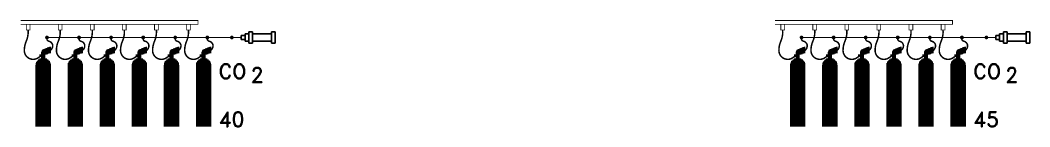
# Model space of a CAD drawing. Header units: millimetres. Extents: x -3 to 2253, y -3 to 1300.
# Drawn here: x 688 to 821.8, y 97.9 to 112 of the extents above; entities that cross this region are included whole.
import ezdxf

# ---------------------------------------------------------------- set-up
doc = ezdxf.new("R2010")
doc.units = ezdxf.units.MM
for name, color, linetype in [('ROOD', 1, 'Continuous'), ('TXT', 7, 'Continuous'), ('VEILIG', 7, 'Continuous')]:
    doc.layers.add(name, color=color, linetype=linetype)
doc.styles.add('ROMAND', font='romand')

# ---------------------------------------------------------------- blocks, each defined once
blk = doc.blocks.new('*X108')
at = {"color": 0}
for p, q in [((9.69, 96.38), (10, 96.38)), ((9.84, 96.44), (10, 96.44)), ((8.75, 95.69), (9.81, 95.69)), ((8.75, 95.62), (9.62, 95.62)), ((8.75, 95.56), (9.44, 95.56)), ((8.75, 95.5), (9.25, 95.5)), ((8.75, 95.44), (9.25, 95.44)), ((8.75, 95.38), (9.25, 95.38)), ((8.75, 95.31), (9.25, 95.31)), ((8.75, 95.25), (9.25, 95.25)), ((8.75, 95.19), (9.25, 95.19)), ((8.75, 95.12), (9.25, 95.12)), ((8.75, 95.06), (9.25, 95.06)), ((8.75, 95), (9, 95)), ((8.76, 95.75), (10, 95.75)), ((8.77, 95.81), (10, 95.81)), ((8.8, 95.88), (10, 95.88)), ((8.83, 95.94), (10, 95.94)), ((8.88, 96), (10, 96)), ((8.95, 96.06), (10, 96.06)), ((9, 95), (9.25, 95)), ((9.06, 96.12), (10, 96.12)), ((9.22, 96.19), (10, 96.19)), ((9.38, 96.25), (10, 96.25)), ((9.53, 96.31), (10, 96.31))]:
    blk.add_line(p, q, dxfattribs=at)
blk = doc.blocks.new('*X109')
at = {"color": 0}
for p, q in [((8, 94), (10, 94)), ((8, 93.88), (10, 93.88)), ((8, 93.75), (10, 93.75)), ((8.01, 94.12), (9.99, 94.12)), ((8.03, 94.25), (9.97, 94.25)), ((8.08, 94.38), (9.92, 94.38)), ((8.14, 94.5), (9.86, 94.5)), ((8.23, 94.62), (9.77, 94.62)), ((8.35, 94.75), (9.65, 94.75)), ((8.53, 94.88), (9.47, 94.88)), ((8, 93.62), (10, 93.62)), ((8, 93.5), (10, 93.5)), ((8, 93.38), (10, 93.38)), ((8, 93.25), (10, 93.25)), ((8, 93.12), (10, 93.12)), ((8, 93), (10, 93)), ((8, 92.88), (10, 92.88)), ((8, 92.75), (10, 92.75)), ((8, 92.62), (10, 92.62)), ((8, 92.5), (10, 92.5)), ((8, 92.38), (10, 92.38)), ((8, 92.25), (10, 92.25)), ((8, 92.12), (10, 92.12)), ((8, 92), (10, 92)), ((8, 91.88), (10, 91.88)), ((8, 91.75), (10, 91.75)), ((8, 91.62), (10, 91.62)), ((8, 91.5), (10, 91.5)), ((8, 91.38), (10, 91.38)), ((8, 91.25), (10, 91.25)), ((8, 91.12), (10, 91.12)), ((8, 91), (10, 91)), ((8, 90.88), (10, 90.88)), ((8, 90.75), (10, 90.75)), ((8, 90.62), (10, 90.62)), ((8, 90.5), (10, 90.5)), ((8, 90.38), (10, 90.38)), ((8, 90.25), (10, 90.25)), ((8, 90.12), (10, 90.12)), ((8, 90), (10, 90)), ((8, 89.88), (10, 89.88)), ((8, 89.75), (10, 89.75)), ((8, 89.62), (10, 89.62)), ((8, 89.5), (10, 89.5)), ((8, 89.38), (10, 89.38)), ((8, 89.25), (10, 89.25)), ((8, 89.12), (10, 89.12)), ((8, 89), (10, 89)), ((8, 88.88), (10, 88.88)), ((8, 88.75), (10, 88.75)), ((8, 88.62), (10, 88.62)), ((8, 88.5), (10, 88.5)), ((8, 88.38), (10, 88.38)), ((8, 88.25), (10, 88.25)), ((8, 88.12), (10, 88.12)), ((8, 88), (10, 88)), ((8, 87.88), (10, 87.88)), ((8, 87.75), (10, 87.75)), ((8, 87.62), (10, 87.62)), ((8, 87.5), (10, 87.5)), ((8, 87.38), (10, 87.38)), ((8, 87.25), (10, 87.25)), ((8, 87.12), (10, 87.12)), ((8, 87), (10, 87)), ((8, 86.88), (10, 86.88)), ((8, 86.75), (10, 86.75)), ((8, 86.62), (10, 86.62)), ((8, 86.5), (10, 86.5)), ((8, 86.38), (10, 86.38)), ((8, 86.25), (10, 86.25)), ((8, 86.12), (10, 86.12)), ((8, 86), (10, 86))]:
    blk.add_line(p, q, dxfattribs=at)
blk = doc.blocks.new('0401')
at = {"layer": 'VEILIG'}
for p, q in [((13.25, 5.5), (13.75, 5.5)), ((13.25, 4), (13.25, 5.5)), ((13.75, 5.5), (13.75, 4)), ((16.75, 5.5), (16.25, 5.5)), ((16.25, 5.5), (16.25, 4)), ((16.75, 4), (16.75, 5.5)), ((12.25, 5), (12.75, 5)), ((12.25, 4.5), (12.25, 5)), ((12.75, 4.5), (12.25, 4.5)), ((12.75, 5.25), (13.25, 5.25)), ((12.75, 5.25), (12.75, 4.25)), ((12.75, 4.25), (13.25, 4.25)), ((13.75, 5.25), (16.25, 5.25)), ((16.25, 4.25), (13.75, 4.25)), ((13.75, 4), (13.25, 4)), ((16.25, 4), (16.75, 4))]:
    blk.add_line(p, q, dxfattribs=at)
for points, const_width in [([(-17, 6.5), (6.5, 6.5), (6.5, 7), (-17, 7)], 0.1), ([(-16.25, 6.5), (-16.25, 5.75), (-15.75, 5.75), (-15.75, 6.5)], 0.1), ([(-12, 6.5), (-12, 5.75), (-11.5, 5.75), (-11.5, 6.5)], 0.1), ([(-7.75, 6.5), (-7.75, 5.75), (-7.25, 5.75), (-7.25, 6.5)], 0.1), ([(-3.5, 6.5), (-3.5, 5.75), (-3, 5.75), (-3, 6.5)], 0.1), ([(0.75, 6.5), (0.75, 5.75), (1.25, 5.75), (1.25, 6.5)], 0.1), ([(5, 6.5), (5, 5.75), (5.5, 5.75), (5.5, 6.5)], 0.1), ([(-13.5, 4.75), (12.25, 4.75)], 0.1), ([(-15, -6.25), (-13, -6.25)], 0.02), ([(-10.75, -6.25), (-8.75, -6.25)], 0.02), ([(-6.5, -6.25), (-4.5, -6.25)], 0.02), ([(-2.25, -6.25), (-0.25, -6.25)], 0.02), ([(2, -6.25), (4, -6.25)], 0.02), ([(6.25, -6.25), (8.25, -6.25)], 0.02)]:
    blk.add_lwpolyline(points, dxfattribs=dict(at, const_width=const_width))
at = {"layer": 'VEILIG', "const_width": 0.2}
for points in [[(-14.19, 2.36, 0.009083), (-14.75, 2, -0.570117), (-16.5, 3, -0.106769), (-16.25, 4.25, 0.123106), (-16, 5.75)], [(-9.94, 2.36, 0.009083), (-10.5, 2, -0.570117), (-12.25, 3, -0.106769), (-12, 4.25, 0.123106), (-11.75, 5.75)], [(-5.69, 2.36, 0.009083), (-6.25, 2, -0.570117), (-8, 3, -0.106769), (-7.75, 4.25, 0.123106), (-7.5, 5.75)], [(-1.44, 2.36, 0.009083), (-2, 2, -0.570117), (-3.75, 3, -0.106769), (-3.5, 4.25, 0.123106), (-3.25, 5.75)], [(2.81, 2.36, 0.009083), (2.25, 2, -0.570117), (0.5, 3, -0.106769), (0.75, 4.25, 0.123106), (1, 5.75)], [(7.06, 2.36, 0.009083), (6.5, 2, -0.570117), (4.75, 3, -0.106769), (5, 4.25, 0.123106), (5.25, 5.75)], [(-13.5, 4.75, 0.117219), (-13.5, 4.5, 0.283242), (-13.25, 4.25, -0.283242), (-12.75, 3.75, -0.268286), (-13.07, 3.02, 0.026767)], [(-9.25, 4.75, 0.117219), (-9.25, 4.5, 0.283242), (-9, 4.25, -0.283242), (-8.5, 3.75, -0.268286), (-8.82, 3.02, 0.026767)], [(-5, 4.75, 0.117219), (-5, 4.5, 0.283242), (-4.75, 4.25, -0.283242), (-4.25, 3.75, -0.268286), (-4.57, 3.02, 0.026767)], [(-0.75, 4.75, 0.117219), (-0.75, 4.5, 0.283242), (-0.5, 4.25, -0.283242), (0, 3.75, -0.268286), (-0.32, 3.02, 0.026767)], [(3.5, 4.75, 0.117219), (3.5, 4.5, 0.283242), (3.75, 4.25, -0.283242), (4.25, 3.75, -0.268286), (3.93, 3.02, 0.026767)], [(7.75, 4.75, 0.117219), (7.75, 4.5, 0.283242), (8, 4.25, -0.283242), (8.5, 3.75, -0.268286), (8.18, 3.02, 0.026767)]]:
    blk.add_lwpolyline(points, format="xyb", dxfattribs=at)
at = {"layer": 'VEILIG'}
for points, const_width in [([(-13.62, 4.75, 1), (-13.38, 4.75, 1)], 0.25), ([(-9.38, 4.75, 1), (-9.12, 4.75, 1)], 0.25), ([(-5.12, 4.75, 1), (-4.88, 4.75, 1)], 0.25), ([(-0.88, 4.75, 1), (-0.62, 4.75, 1)], 0.25), ([(3.38, 4.75, 1), (3.62, 4.75, 1)], 0.25), ([(7.62, 4.75, 1), (7.88, 4.75, 1)], 0.25), ([(10.88, 4.75, 1), (11.12, 4.75, 1)], 0.25), ([(-13.94, 3.13), (-13, 3.5), (-13, 2.75), (-13.75, 2.5), (-13.75, 1.97, 0.127017), (-14.25, 1.97), (-14.25, 2.66, -0.306678)], 0.02), ([(-9.69, 3.13), (-8.75, 3.5), (-8.75, 2.75), (-9.5, 2.5), (-9.5, 1.97, 0.127017), (-10, 1.97), (-10, 2.66, -0.306678)], 0.02), ([(-5.44, 3.13), (-4.5, 3.5), (-4.5, 2.75), (-5.25, 2.5), (-5.25, 1.97, 0.127017), (-5.75, 1.97), (-5.75, 2.66, -0.306678)], 0.02), ([(-1.19, 3.13), (-0.25, 3.5), (-0.25, 2.75), (-1, 2.5), (-1, 1.97, 0.127017), (-1.5, 1.97), (-1.5, 2.66, -0.306678)], 0.02), ([(3.06, 3.13), (4, 3.5), (4, 2.75), (3.25, 2.5), (3.25, 1.97, 0.127017), (2.75, 1.97), (2.75, 2.66, -0.306678)], 0.02), ([(7.31, 3.13), (8.25, 3.5), (8.25, 2.75), (7.5, 2.5), (7.5, 1.97, 0.127017), (7, 1.97), (7, 2.66, -0.306678)], 0.02), ([(-13, -7), (-13, 0.99, 1), (-15, 0.99), (-15, -7)], 0.02), ([(-8.75, -7), (-8.75, 0.99, 1), (-10.75, 0.99), (-10.75, -7)], 0.02), ([(-4.5, -7), (-4.5, 0.99, 1), (-6.5, 0.99), (-6.5, -7)], 0.02), ([(-0.25, -7), (-0.25, 0.99, 1), (-2.25, 0.99), (-2.25, -7)], 0.02), ([(4, -7), (4, 0.99, 1), (2, 0.99), (2, -7)], 0.02), ([(8.25, -7), (8.25, 0.99, 1), (6.25, 0.99), (6.25, -7)], 0.02)]:
    blk.add_lwpolyline(points, format="xyb", close=True, dxfattribs=dict(at, const_width=const_width))
for points in [[(-14.25, 2.5), (-14.25, 2.25), (-14.5, 2.5), (-14.5, 2.25)], [(-10, 2.5), (-10, 2.25), (-10.25, 2.5), (-10.25, 2.25)], [(-5.75, 2.5), (-5.75, 2.25), (-6, 2.5), (-6, 2.25)], [(-1.5, 2.5), (-1.5, 2.25), (-1.75, 2.5), (-1.75, 2.25)], [(2.75, 2.5), (2.75, 2.25), (2.5, 2.5), (2.5, 2.25)], [(7, 2.5), (7, 2.25), (6.75, 2.5), (6.75, 2.25)]]:
    blk.add_solid(points, dxfattribs=at)
at = {"layer": 'ROOD'}
for p in [(-23, -93), (-18.75, -93), (-14.5, -93), (-10.25, -93), (-6, -93), (-1.75, -93)]:
    blk.add_blockref('*X109', p, dxfattribs=at)
at = {"layer": 'VEILIG'}
for p in [(-23, -93), (-18.75, -93), (-14.5, -93), (-10.25, -93), (-6, -93), (-1.75, -93)]:
    blk.add_blockref('*X108', p, dxfattribs=at)
at = {"layer": 'TXT', "style": 'ROMAND'}
for s, p in [('CO', (9.25, -0.75)), ('2', (13.5, -1.25)), ('40', (9.25, -7.12))]:
    blk.add_text(s, height=2, dxfattribs=at).set_placement(p)
blk = doc.blocks.new('*X112')
at = {"color": 0}
for p, q in [((8, 94), (10, 94)), ((8, 93.88), (10, 93.88)), ((8, 93.75), (10, 93.75)), ((8.01, 94.12), (9.99, 94.12)), ((8.03, 94.25), (9.97, 94.25)), ((8.08, 94.38), (9.92, 94.38)), ((8.14, 94.5), (9.86, 94.5)), ((8.23, 94.62), (9.77, 94.62)), ((8.35, 94.75), (9.65, 94.75)), ((8.53, 94.88), (9.47, 94.88)), ((8, 93.62), (10, 93.62)), ((8, 93.5), (10, 93.5)), ((8, 93.38), (10, 93.38)), ((8, 93.25), (10, 93.25)), ((8, 93.12), (10, 93.12)), ((8, 93), (10, 93)), ((8, 92.88), (10, 92.88)), ((8, 92.75), (10, 92.75)), ((8, 92.62), (10, 92.62)), ((8, 92.5), (10, 92.5)), ((8, 92.38), (10, 92.38)), ((8, 92.25), (10, 92.25)), ((8, 92.12), (10, 92.12)), ((8, 92), (10, 92)), ((8, 91.88), (10, 91.88)), ((8, 91.75), (10, 91.75)), ((8, 91.62), (10, 91.62)), ((8, 91.5), (10, 91.5)), ((8, 91.38), (10, 91.38)), ((8, 91.25), (10, 91.25)), ((8, 91.12), (10, 91.12)), ((8, 91), (10, 91)), ((8, 90.88), (10, 90.88)), ((8, 90.75), (10, 90.75)), ((8, 90.62), (10, 90.62)), ((8, 90.5), (10, 90.5)), ((8, 90.38), (10, 90.38)), ((8, 90.25), (10, 90.25)), ((8, 90.12), (10, 90.12)), ((8, 90), (10, 90)), ((8, 89.88), (10, 89.88)), ((8, 89.75), (10, 89.75)), ((8, 89.62), (10, 89.62)), ((8, 89.5), (10, 89.5)), ((8, 89.38), (10, 89.38)), ((8, 89.25), (10, 89.25)), ((8, 89.12), (10, 89.12)), ((8, 89), (10, 89)), ((8, 88.88), (10, 88.88)), ((8, 88.75), (10, 88.75)), ((8, 88.62), (10, 88.62)), ((8, 88.5), (10, 88.5)), ((8, 88.38), (10, 88.38)), ((8, 88.25), (10, 88.25)), ((8, 88.12), (10, 88.12)), ((8, 88), (10, 88)), ((8, 87.88), (10, 87.88)), ((8, 87.75), (10, 87.75)), ((8, 87.62), (10, 87.62)), ((8, 87.5), (10, 87.5)), ((8, 87.38), (10, 87.38)), ((8, 87.25), (10, 87.25)), ((8, 87.12), (10, 87.12)), ((8, 87), (10, 87)), ((8, 86.88), (10, 86.88)), ((8, 86.75), (10, 86.75)), ((8, 86.62), (10, 86.62)), ((8, 86.5), (10, 86.5)), ((8, 86.38), (10, 86.38)), ((8, 86.25), (10, 86.25)), ((8, 86.12), (10, 86.12)), ((8, 86), (10, 86))]:
    blk.add_line(p, q, dxfattribs=at)
blk = doc.blocks.new('*X111')
at = {"color": 0}
for p, q in [((9.69, 96.38), (10, 96.38)), ((9.84, 96.44), (10, 96.44)), ((8.75, 95.69), (9.81, 95.69)), ((8.75, 95.62), (9.62, 95.62)), ((8.75, 95.56), (9.44, 95.56)), ((8.75, 95.5), (9.25, 95.5)), ((8.75, 95.44), (9.25, 95.44)), ((8.75, 95.38), (9.25, 95.38)), ((8.75, 95.31), (9.25, 95.31)), ((8.75, 95.25), (9.25, 95.25)), ((8.75, 95.19), (9.25, 95.19)), ((8.75, 95.12), (9.25, 95.12)), ((8.75, 95.06), (9.25, 95.06)), ((8.75, 95), (9, 95)), ((8.76, 95.75), (10, 95.75)), ((8.77, 95.81), (10, 95.81)), ((8.8, 95.88), (10, 95.88)), ((8.83, 95.94), (10, 95.94)), ((8.88, 96), (10, 96)), ((8.95, 96.06), (10, 96.06)), ((9, 95), (9.25, 95)), ((9.06, 96.12), (10, 96.12)), ((9.22, 96.19), (10, 96.19)), ((9.38, 96.25), (10, 96.25)), ((9.53, 96.31), (10, 96.31))]:
    blk.add_line(p, q, dxfattribs=at)
blk = doc.blocks.new('0402')
at = {"layer": 'VEILIG'}
for p, q in [((13.25, 4), (13.25, 5.5)), ((13.25, 5.5), (13.75, 5.5)), ((13.75, 5.5), (13.75, 4)), ((16.25, 5.5), (16.25, 4)), ((16.75, 5.5), (16.25, 5.5)), ((16.75, 4), (16.75, 5.5)), ((12.25, 4.5), (12.25, 5)), ((12.25, 5), (12.75, 5)), ((12.75, 4.5), (12.25, 4.5)), ((12.75, 5.25), (12.75, 4.25)), ((12.75, 5.25), (13.25, 5.25)), ((12.75, 4.25), (13.25, 4.25)), ((13.75, 5.25), (16.25, 5.25)), ((16.25, 4.25), (13.75, 4.25)), ((13.75, 4), (13.25, 4)), ((16.25, 4), (16.75, 4))]:
    blk.add_line(p, q, dxfattribs=at)
for points, const_width in [([(-17, 6.5), (6.5, 6.5), (6.5, 7), (-17, 7)], 0.1), ([(-16.25, 6.5), (-16.25, 5.75), (-15.75, 5.75), (-15.75, 6.5)], 0.1), ([(-12, 6.5), (-12, 5.75), (-11.5, 5.75), (-11.5, 6.5)], 0.1), ([(-7.75, 6.5), (-7.75, 5.75), (-7.25, 5.75), (-7.25, 6.5)], 0.1), ([(-3.5, 6.5), (-3.5, 5.75), (-3, 5.75), (-3, 6.5)], 0.1), ([(0.75, 6.5), (0.75, 5.75), (1.25, 5.75), (1.25, 6.5)], 0.1), ([(5, 6.5), (5, 5.75), (5.5, 5.75), (5.5, 6.5)], 0.1), ([(-13.5, 4.75), (12.25, 4.75)], 0.1), ([(-15, -6.25), (-13, -6.25)], 0.02), ([(-10.75, -6.25), (-8.75, -6.25)], 0.02), ([(-6.5, -6.25), (-4.5, -6.25)], 0.02), ([(-2.25, -6.25), (-0.25, -6.25)], 0.02), ([(2, -6.25), (4, -6.25)], 0.02), ([(6.25, -6.25), (8.25, -6.25)], 0.02)]:
    blk.add_lwpolyline(points, dxfattribs=dict(at, const_width=const_width))
at = {"layer": 'VEILIG', "const_width": 0.2}
for points in [[(-14.19, 2.36, 0.009083), (-14.75, 2, -0.570117), (-16.5, 3, -0.106769), (-16.25, 4.25, 0.123106), (-16, 5.75)], [(-9.94, 2.36, 0.009083), (-10.5, 2, -0.570117), (-12.25, 3, -0.106769), (-12, 4.25, 0.123106), (-11.75, 5.75)], [(-5.69, 2.36, 0.009083), (-6.25, 2, -0.570117), (-8, 3, -0.106769), (-7.75, 4.25, 0.123106), (-7.5, 5.75)], [(-1.44, 2.36, 0.009083), (-2, 2, -0.570117), (-3.75, 3, -0.106769), (-3.5, 4.25, 0.123106), (-3.25, 5.75)], [(2.81, 2.36, 0.009083), (2.25, 2, -0.570117), (0.5, 3, -0.106769), (0.75, 4.25, 0.123106), (1, 5.75)], [(7.06, 2.36, 0.009083), (6.5, 2, -0.570117), (4.75, 3, -0.106769), (5, 4.25, 0.123106), (5.25, 5.75)], [(-13.5, 4.75, 0.117219), (-13.5, 4.5, 0.283242), (-13.25, 4.25, -0.283242), (-12.75, 3.75, -0.268286), (-13.07, 3.02, 0.026767)], [(-9.25, 4.75, 0.117219), (-9.25, 4.5, 0.283242), (-9, 4.25, -0.283242), (-8.5, 3.75, -0.268286), (-8.82, 3.02, 0.026767)], [(-5, 4.75, 0.117219), (-5, 4.5, 0.283242), (-4.75, 4.25, -0.283242), (-4.25, 3.75, -0.268286), (-4.57, 3.02, 0.026767)], [(-0.75, 4.75, 0.117219), (-0.75, 4.5, 0.283242), (-0.5, 4.25, -0.283242), (0, 3.75, -0.268286), (-0.32, 3.02, 0.026767)], [(3.5, 4.75, 0.117219), (3.5, 4.5, 0.283242), (3.75, 4.25, -0.283242), (4.25, 3.75, -0.268286), (3.93, 3.02, 0.026767)], [(7.75, 4.75, 0.117219), (7.75, 4.5, 0.283242), (8, 4.25, -0.283242), (8.5, 3.75, -0.268286), (8.18, 3.02, 0.026767)]]:
    blk.add_lwpolyline(points, format="xyb", dxfattribs=at)
at = {"layer": 'VEILIG'}
for points, const_width in [([(-13.62, 4.75, 1), (-13.38, 4.75, 1)], 0.25), ([(-9.38, 4.75, 1), (-9.12, 4.75, 1)], 0.25), ([(-5.12, 4.75, 1), (-4.88, 4.75, 1)], 0.25), ([(-0.88, 4.75, 1), (-0.62, 4.75, 1)], 0.25), ([(3.38, 4.75, 1), (3.62, 4.75, 1)], 0.25), ([(7.62, 4.75, 1), (7.88, 4.75, 1)], 0.25), ([(10.88, 4.75, 1), (11.12, 4.75, 1)], 0.25), ([(-13.94, 3.13), (-13, 3.5), (-13, 2.75), (-13.75, 2.5), (-13.75, 1.97, 0.127017), (-14.25, 1.97), (-14.25, 2.66, -0.306678)], 0.02), ([(-9.69, 3.13), (-8.75, 3.5), (-8.75, 2.75), (-9.5, 2.5), (-9.5, 1.97, 0.127017), (-10, 1.97), (-10, 2.66, -0.306678)], 0.02), ([(-5.44, 3.13), (-4.5, 3.5), (-4.5, 2.75), (-5.25, 2.5), (-5.25, 1.97, 0.127017), (-5.75, 1.97), (-5.75, 2.66, -0.306678)], 0.02), ([(-1.19, 3.13), (-0.25, 3.5), (-0.25, 2.75), (-1, 2.5), (-1, 1.97, 0.127017), (-1.5, 1.97), (-1.5, 2.66, -0.306678)], 0.02), ([(3.06, 3.13), (4, 3.5), (4, 2.75), (3.25, 2.5), (3.25, 1.97, 0.127017), (2.75, 1.97), (2.75, 2.66, -0.306678)], 0.02), ([(7.31, 3.13), (8.25, 3.5), (8.25, 2.75), (7.5, 2.5), (7.5, 1.97, 0.127017), (7, 1.97), (7, 2.66, -0.306678)], 0.02), ([(-13, -7), (-13, 0.99, 1), (-15, 0.99), (-15, -7)], 0.02), ([(-8.75, -7), (-8.75, 0.99, 1), (-10.75, 0.99), (-10.75, -7)], 0.02), ([(-4.5, -7), (-4.5, 0.99, 1), (-6.5, 0.99), (-6.5, -7)], 0.02), ([(-0.25, -7), (-0.25, 0.99, 1), (-2.25, 0.99), (-2.25, -7)], 0.02), ([(4, -7), (4, 0.99, 1), (2, 0.99), (2, -7)], 0.02), ([(8.25, -7), (8.25, 0.99, 1), (6.25, 0.99), (6.25, -7)], 0.02)]:
    blk.add_lwpolyline(points, format="xyb", close=True, dxfattribs=dict(at, const_width=const_width))
for points in [[(-14.25, 2.5), (-14.25, 2.25), (-14.5, 2.5), (-14.5, 2.25)], [(-10, 2.5), (-10, 2.25), (-10.25, 2.5), (-10.25, 2.25)], [(-5.75, 2.5), (-5.75, 2.25), (-6, 2.5), (-6, 2.25)], [(-1.5, 2.5), (-1.5, 2.25), (-1.75, 2.5), (-1.75, 2.25)], [(2.75, 2.5), (2.75, 2.25), (2.5, 2.5), (2.5, 2.25)], [(7, 2.5), (7, 2.25), (6.75, 2.5), (6.75, 2.25)]]:
    blk.add_solid(points, dxfattribs=at)
at = {"layer": 'ROOD'}
for p in [(-23, -93), (-18.75, -93), (-14.5, -93), (-10.25, -93), (-6, -93), (-1.75, -93)]:
    blk.add_blockref('*X112', p, dxfattribs=at)
at = {"layer": 'VEILIG'}
for p in [(-23, -93), (-18.75, -93), (-14.5, -93), (-10.25, -93), (-6, -93), (-1.75, -93)]:
    blk.add_blockref('*X111', p, dxfattribs=at)
at = {"layer": 'TXT', "style": 'ROMAND'}
for s, p in [('CO', (9.25, -0.75)), ('2', (13.5, -1.25)), ('45', (9.25, -7.12))]:
    blk.add_text(s, height=2, dxfattribs=at).set_placement(p)

msp = doc.modelspace()

# ---------------------------------------------------------------- block references
for name, p in [('0401', (705, 105)), ('0402', (805, 105))]:
    msp.add_blockref(name, p)

doc.saveas('drawing.dxf')
